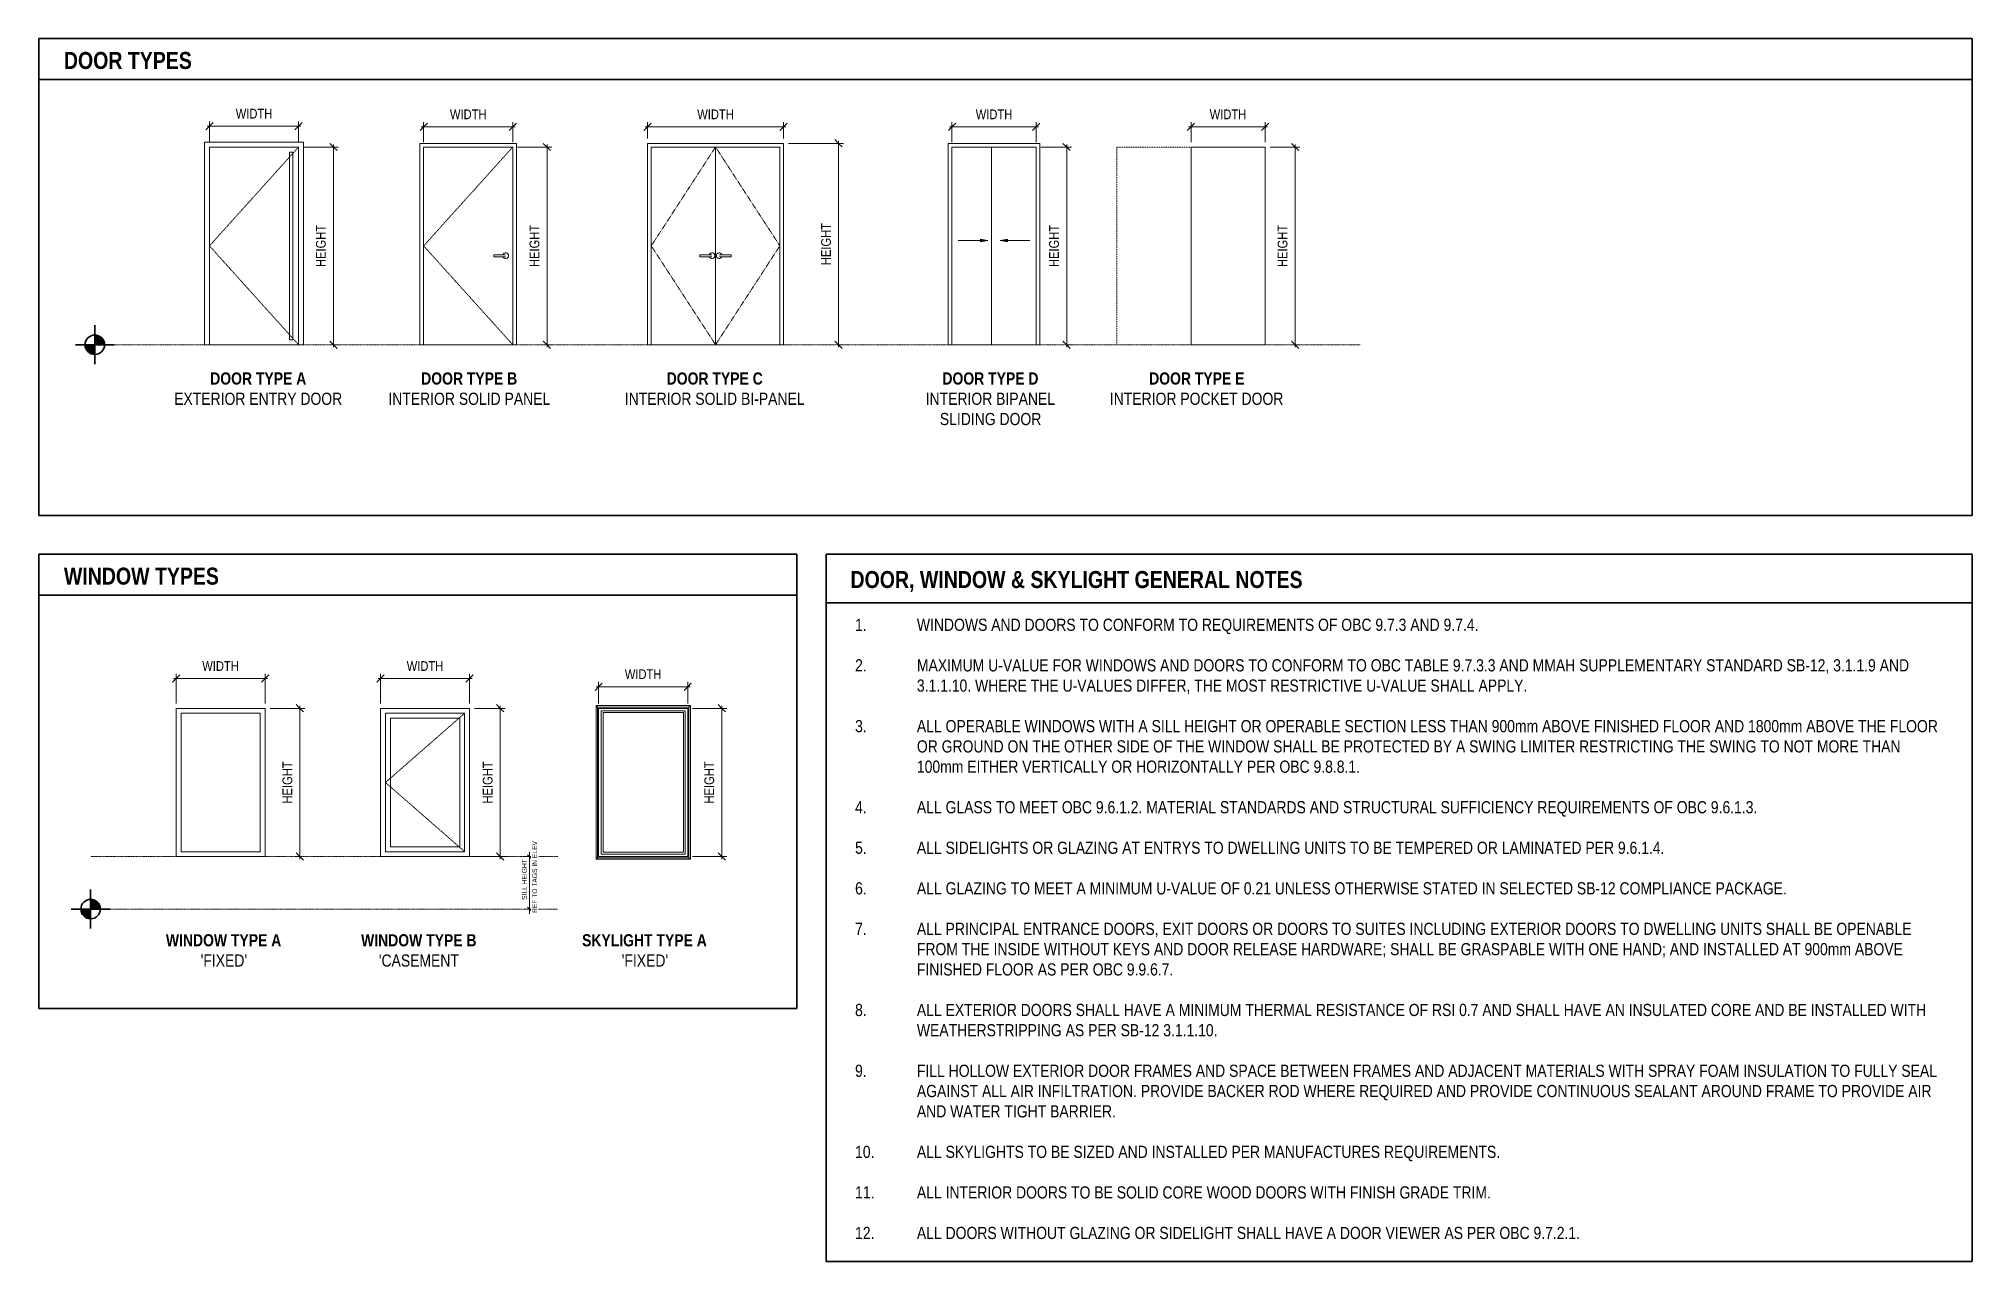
# Model space of a CAD drawing. Header units: millimetres. Extents: x -6778 to 13082, y -5897 to 6670.
import ezdxf

# ---------------------------------------------------------------- set-up
doc = ezdxf.new("R2010")
doc.units = ezdxf.units.MM
doc.linetypes.add('CMHC_Dash - Medium', pattern=[4, 2, -2])
doc.linetypes.add('CMHC_Dash - Small', pattern=[2, 1, -1])
for name, color, linetype, lineweight in [('A-ANNO-DIMS', 7, 'Continuous', 9), ('A-ANNO-DIMS-50', 7, 'Continuous', 9), ('A-ANNO-NOTE', 7, 'Continuous', 9), ('A-ANNO-NOTE-MEDM', 7, 'Continuous', 35), ('A-DETL-GENF', 7, 'Continuous', 18), ('A-DETL-HDLN', 7, 'CMHC_Dash - Medium', 18), ('A-DOOR', 7, 'Continuous', 18), ('A-DOOR-HDLN', 7, 'CMHC_Dash - Small', 18), ('A-GLAZ', 7, 'Continuous', 18), ('G-ANNO-TEXT', 7, 'Continuous', 9)]:
    doc.layers.add(name, color=color, linetype=linetype, lineweight=lineweight)
doc.layers.add('A-DETL', color=7, linetype='Continuous', lineweight=18, true_color=0x00a600)
doc.layers.add('A-GLAZ-HDLN', color=9, linetype='CMHC_Dash - Small', lineweight=18, true_color=0x808080)
doc.styles.add('Arial Narrow', font='ARIALN.TTF', dxfattribs={"height": 125})
doc.styles.add('Arial Narrow_1', font='ARIALN.TTF', dxfattribs={"height": 100})
doc.styles.add('Arial Narrow_2', font='ARIALN.TTF', dxfattribs={"height": 50})
doc.styles.add('Arial Narrow_B', font='ARIALNB.TTF', dxfattribs={"height": 175})
doc.styles.add('Arial Narrow_B_1', font='ARIALNB.TTF', dxfattribs={"height": 125})
doc.dimstyles.new('CMHC_Metric', dxfattribs={"dimscale": 304.8, "dimtxt": 102.343097, "dimasz": 0.246063, "dimexe": 0.164042, "dimexo": 0.164042, "dimgap": 0.164042, "dimtad": 1, "dimdec": 0, "dimzin": 0, "dimdsep": 46, "dimtxsty": 'Arial Narrow_1', "dimblk1": 'OBLIQUE', "dimblk2": 'OBLIQUE', "dimsah": 1, "dimcen": 0.09, "dimdle": 0.082021, "dimazin": 0, "dimtfac": 1, "dimtdec": 4, "dimtix": 1, "dimtmove": 0, "dimatfit": 3, "dimfxl": 1, "dimtvp": 1, "dimtfill": 1, "dimtolj": 1, "dimtzin": 0, "dimarcsym": 2})
doc.dimstyles.new('CMHC_Standard__Small_', dxfattribs={"dimscale": 304.8, "dimtxt": 51.171549, "dimasz": 0.123031, "dimexe": 0.164042, "dimexo": 0.164042, "dimgap": 0.04101, "dimtad": 1, "dimdec": 0, "dimzin": 0, "dimdsep": 46, "dimtxsty": 'Arial Narrow_2', "dimblk1": 'OBLIQUE', "dimblk2": 'OBLIQUE', "dimsah": 1, "dimcen": 0.09, "dimdle": 0.164042, "dimazin": 0, "dimtfac": 1, "dimtdec": 4, "dimtix": 1, "dimtmove": 0, "dimatfit": 3, "dimfxl": 1, "dimtvp": 1, "dimtfill": 1, "dimtolj": 1, "dimtzin": 0, "dimarcsym": 2})

# ---------------------------------------------------------------- blocks, each defined once
blk = doc.blocks.new('Family - ___-6301849-OPENING LEGEND')
at = {"layer": 'A-DOOR'}
for p, q in [((-2862, 3524), (-2862, 5594)), ((-1870, 5594), (-2862, 5594)), ((-1870, 5594), (-1870, 3524)), ((-2824, 5556), (-2824, 3524)), ((-1909, 5556), (-2824, 5556)), ((-2824, 5556), (-2824, 3524)), ((-2824, 5556), (-1909, 5556)), ((-1909, 3524), (-1909, 5556)), ((-1909, 3524), (-1909, 5556)), ((-2000, 4449), (-2105, 4449)), ((-2105, 4449), (-2105, 4439)), ((-2105, 4439), (-2105, 4429)), ((-2105, 4429), (-2000, 4429)), ((-2824, 3524), (-2862, 3524)), ((-2824, 3524), (-1909, 3524)), ((-1870, 3524), (-1909, 3524))]:
    blk.add_line(p, q, dxfattribs=at)
at = {"layer": 'A-DOOR', "flags": 128}
for points in [[(-1985, 4449), (-1989, 4449), (-1998, 4449), (-2000, 4449)], [(-2000, 4429), (-1990, 4429), (-1985, 4429), (-1985, 4429)]]:
    blk.add_lwpolyline(points, dxfattribs=at)
at = {"layer": 'A-DOOR'}
for start, end in [(0, 160.3657), (199.5633, 0)]:
    blk.add_arc((-1982, 4439), 30, start, end, dxfattribs=at)
at = {"layer": 'A-DOOR-HDLN'}
for p, q in [((-1909, 5556), (-2824, 4540)), ((-2824, 4540), (-1909, 3524))]:
    blk.add_line(p, q, dxfattribs=at)
blk = doc.blocks.new('Family - ___-6937659-OPENING LEGEND')
at = {"layer": 'A-DOOR'}
for p, q in [((5057, 5556), (5819, 5556)), ((5057, 5556), (5057, 3524)), ((5819, 3524), (5819, 5556)), ((5819, 3524), (5057, 3524))]:
    blk.add_line(p, q, dxfattribs=at)
blk = doc.blocks.new('Family - ___-6937683-OPENING LEGEND')
at = {"layer": 'A-DETL-GENF'}
for points in [[(2894, 4581), (2970, 4595), (2894, 4608)], [(3174, 4581), (3174, 4608), (3097, 4595)]]:
    blk.add_hatch(color=256, dxfattribs=at).paths.add_polyline_path(points)
for p, q in [((2666, 4595), (2970, 4595)), ((2894, 4608), (2894, 4581)), ((2970, 4595), (2894, 4608)), ((2894, 4581), (2970, 4595)), ((3174, 4608), (3097, 4595)), ((3097, 4595), (3174, 4581)), ((3402, 4595), (3097, 4595)), ((3174, 4581), (3174, 4608))]:
    blk.add_line(p, q, dxfattribs=at)
at = {"layer": 'A-DOOR'}
for p, q in [((3504, 5594), (2564, 5594)), ((2564, 5594), (2564, 3524)), ((3504, 3524), (3504, 5594)), ((2602, 3524), (2602, 5556)), ((2602, 5556), (3466, 5556)), ((3009, 5556), (3009, 3524)), ((3466, 5556), (3466, 3524)), ((2564, 3524), (2602, 3524)), ((2602, 3524), (3009, 3524)), ((3009, 3524), (3466, 3524)), ((3466, 3524), (3504, 3524))]:
    blk.add_line(p, q, dxfattribs=at)
blk = doc.blocks.new('Family - ___-8136167-OPENING LEGEND')
at = {"layer": 'A-GLAZ'}
for p, q in [((-4452, -213), (-5367, -213)), ((-5367, -1737), (-5367, -213)), ((-5316, -264), (-5316, -1686)), ((-5316, -264), (-4503, -264)), ((-4503, -264), (-5316, -264)), ((-5316, -1686), (-5316, -264)), ((-4503, -1686), (-4503, -264)), ((-4503, -264), (-4503, -1686)), ((-4452, -213), (-4452, -1737)), ((-4452, -1737), (-5367, -1737)), ((-5316, -1686), (-4503, -1686)), ((-4503, -1686), (-5316, -1686))]:
    blk.add_line(p, q, dxfattribs=at)
blk = doc.blocks.new('Family - ___-8136194-OPENING LEGEND')
at = {"layer": 'A-GLAZ'}
for p, q in [((-2352, -213), (-3267, -213)), ((-3267, -1737), (-3267, -213)), ((-3216, -263), (-3216, -1686)), ((-3216, -263), (-2403, -263)), ((-2403, -263), (-3216, -263)), ((-3216, -1686), (-3216, -263)), ((-2454, -314), (-3165, -314)), ((-3165, -1635), (-3165, -314)), ((-3165, -314), (-3165, -1635)), ((-3165, -314), (-2454, -314)), ((-2454, -314), (-2454, -1635)), ((-2454, -1635), (-2454, -314)), ((-2403, -1686), (-2403, -263)), ((-2403, -263), (-2403, -1686)), ((-2352, -213), (-2352, -1737)), ((-2352, -1737), (-3267, -1737)), ((-3216, -1686), (-2403, -1686)), ((-2403, -1686), (-3216, -1686)), ((-2454, -1635), (-3165, -1635)), ((-3165, -1635), (-2454, -1635))]:
    blk.add_line(p, q, dxfattribs=at)
at = {"layer": 'A-GLAZ', "color": 8, "linetype": 'CMHC_Dash - Small', "true_color": 0x808080}
for q in [(-3267, -1737), (-2352, -1737)]:
    blk.add_line((-2384, -1737), q, dxfattribs=at)
at = {"layer": 'A-GLAZ-HDLN'}
for p, q in [((-3216, -975), (-2403, -263)), ((-2403, -1686), (-3216, -975))]:
    blk.add_line(p, q, dxfattribs=at)
blk = doc.blocks.new('Family - ___-8136216-OPENING LEGEND')
at = {"layer": 'A-GLAZ'}
for p, q in [((-1040, -200), (-1054, -185)), ((-1054, -185), (-1054, -1764)), ((-85, -185), (-1054, -185)), ((-85, -185), (-100, -200)), ((-85, -1764), (-85, -185)), ((-1040, -200), (-1040, -1749)), ((-100, -200), (-1040, -200)), ((-1027, -213), (-112, -213)), ((-1027, -1737), (-1027, -213)), ((-1001, -238), (-1001, -1711)), ((-138, -238), (-1001, -238)), ((-1001, -238), (-138, -238)), ((-1001, -1711), (-1001, -238)), ((-982, -257), (-157, -257)), ((-982, -1692), (-982, -257)), ((-157, -257), (-157, -1692)), ((-138, -1711), (-138, -238)), ((-138, -238), (-138, -1711)), ((-112, -213), (-112, -1737)), ((-100, -1749), (-100, -200)), ((-1040, -1749), (-1054, -1764)), ((-1054, -1764), (-85, -1764)), ((-1040, -1749), (-100, -1749)), ((-112, -1737), (-1027, -1737)), ((-1001, -1711), (-138, -1711)), ((-138, -1711), (-1001, -1711)), ((-157, -1692), (-982, -1692)), ((-100, -1749), (-85, -1764))]:
    blk.add_line(p, q, dxfattribs=at)
blk = doc.blocks.new('Family - ___-8140833-OPENING LEGEND')
at = {"layer": 'A-DOOR'}
for p, q in [((-5074, 3524), (-5074, 5607)), ((-4058, 5607), (-5074, 5607)), ((-4058, 5607), (-4058, 3524)), ((-5024, 5556), (-5024, 3524)), ((-4109, 5556), (-5024, 5556)), ((-5024, 5556), (-5024, 3524)), ((-5024, 5556), (-4109, 5556)), ((-4201, 5505), (-4201, 3575)), ((-4169, 5505), (-4201, 5505)), ((-4169, 3575), (-4169, 5505)), ((-4109, 3524), (-4109, 5556)), ((-4109, 3524), (-4109, 5556)), ((-4201, 3575), (-4169, 3575)), ((-5024, 3524), (-5074, 3524)), ((-5024, 3524), (-4109, 3524)), ((-4058, 3524), (-4109, 3524))]:
    blk.add_line(p, q, dxfattribs=at)
at = {"layer": 'A-DOOR-HDLN'}
for p, q in [((-4109, 5556), (-5024, 4540)), ((-5024, 4540), (-4109, 3524))]:
    blk.add_line(p, q, dxfattribs=at)
blk = doc.blocks.new('Family - ___-8963209-OPENING LEGEND')
at = {"layer": 'A-DOOR'}
for p, q in [((-525, 3524), (-525, 5594)), ((872, 5594), (-525, 5594)), ((872, 5594), (872, 3524)), ((-486, 5556), (-486, 3524)), ((-486, 5556), (834, 5556)), ((-486, 5556), (-486, 3524)), ((174, 5556), (-486, 5556)), ((834, 5556), (174, 5556)), ((174, 5556), (174, 3524)), ((174, 3524), (174, 5556)), ((834, 3524), (834, 5556)), ((834, 3524), (834, 5556)), ((119, 4449), (14, 4449)), ((14, 4449), (14, 4439)), ((14, 4439), (14, 4429)), ((14, 4429), (119, 4429)), ((334, 4449), (229, 4449)), ((229, 4429), (334, 4429)), ((334, 4439), (334, 4449)), ((334, 4429), (334, 4439)), ((-486, 3524), (-525, 3524)), ((-486, 3524), (174, 3524)), ((174, 3524), (834, 3524)), ((872, 3524), (834, 3524))]:
    blk.add_line(p, q, dxfattribs=at)
at = {"layer": 'A-DOOR', "flags": 128}
for points in [[(134, 4449), (130, 4449), (121, 4449), (119, 4449)], [(119, 4429), (129, 4429), (134, 4429), (134, 4429)], [(229, 4449), (218, 4449), (214, 4449), (214, 4449)], [(214, 4429), (218, 4429), (227, 4429), (229, 4429)]]:
    blk.add_lwpolyline(points, dxfattribs=at)
at = {"layer": 'A-DOOR'}
for centre, start, end in [((137, 4439), 360, 160.3657), ((137, 4439), 199.5633, 0), ((211, 4439), 19.6343, 180), ((211, 4439), 180, 340.4367)]:
    blk.add_arc(centre, 30, start, end, dxfattribs=at)
blk = doc.blocks.new('CMHC_Datum Marker - LGA_Datum Marker-5806833-OPENING LEGEND')
at = {"layer": 'A-ANNO-NOTE'}
h = blk.add_hatch(color=256, dxfattribs=at)
edge = h.paths.add_edge_path()
edge.add_arc((-6201, 3524), 100, 0, 90, ccw=False)
edge.add_line((-6101, 3524), (-6201, 3524))
edge.add_line((-6201, 3524), (-6201, 3624))
h = blk.add_hatch(color=256, dxfattribs=at)
edge = h.paths.add_edge_path()
edge.add_arc((-6201, 3524), 100, 180, 270, ccw=False)
edge.add_line((-6301, 3524), (-6201, 3524))
edge.add_line((-6201, 3524), (-6201, 3424))
for p, q in [((-6201, 3524), (-6201, 3624)), ((-6201, 3624), (-6201, 3524)), ((-6301, 3524), (-6201, 3524)), ((-6201, 3524), (-6301, 3524)), ((-6201, 3524), (-6001, 3524)), ((-6101, 3524), (-6201, 3524)), ((-6201, 3524), (-6201, 3424)), ((-6201, 3424), (-6201, 3524)), ((-6201, 3524), (-6101, 3524))]:
    blk.add_line(p, q, dxfattribs=at)
for start, end in [(90, 180), (360, 90), (180, 270), (270, 360)]:
    blk.add_arc((-6201, 3524), 100, start, end, dxfattribs=at)
at = {"layer": 'A-ANNO-NOTE-MEDM'}
for q in [(-6201, 3724), (-6401, 3524), (-6201, 3324), (-6001, 3524)]:
    blk.add_line((-6201, 3524), q, dxfattribs=at)
blk.add_circle((-6201, 3524), 100, dxfattribs=at)
blk = doc.blocks.new('DIMBLOCK1-OPENING LEGEND')
at = {"layer": 'A-ANNO-DIMS-50', "transparency": 16777216}
for p, q in [((-2824, 5763), (-2861, 5726)), ((-2849, 5763), (-1884, 5763)), ((-2824, 5763), (-2824, 5813)), ((-2824, 5763), (-2786, 5801)), ((-2824, 5763), (-2824, 5606)), ((-1909, 5763), (-1946, 5726)), ((-1909, 5763), (-1909, 5813)), ((-1909, 5763), (-1871, 5801)), ((-1909, 5763), (-1909, 5606))]:
    blk.add_line(p, q, dxfattribs=at)
at = {"layer": 'A-ANNO-DIMS-50', "color": 0, "transparency": 16777216, "insert": (-2554, 5942), "char_height": 100, "width": 452.26, "attachment_point": 1, "line_spacing_factor": 0.974696, "style": 'Arial Narrow_1', "bg_fill": 3, "box_fill_scale": 1.25, "bg_fill_color": 256, "bg_fill_true_color": 13158600, "bg_fill_transparency": 0}
blk.add_mtext('WIDTH', dxfattribs=at)
blk = doc.blocks.new('_Oblique')
at = {"color": 0, "linetype": 'ByBlock', "lineweight": -2}
blk.add_line((-0.5, -0.5), (0.5, 0.5), dxfattribs=at)
blk = doc.blocks.new('DIMBLOCK2-OPENING LEGEND')
at = {"layer": 'A-ANNO-DIMS-50', "transparency": 16777216}
for p, q in [((5057, 5763), (5019, 5726)), ((5032, 5763), (5844, 5763)), ((5057, 5763), (5057, 5813)), ((5057, 5763), (5094, 5801)), ((5057, 5763), (5057, 5606)), ((5819, 5763), (5781, 5726)), ((5819, 5763), (5819, 5813)), ((5819, 5763), (5856, 5801)), ((5819, 5763), (5819, 5606))]:
    blk.add_line(p, q, dxfattribs=at)
at = {"layer": 'A-ANNO-DIMS-50', "color": 0, "transparency": 16777216, "insert": (5249, 5942), "char_height": 100, "width": 452.26, "attachment_point": 1, "line_spacing_factor": 0.974696, "style": 'Arial Narrow_1', "bg_fill": 3, "box_fill_scale": 1.25, "bg_fill_color": 256, "bg_fill_true_color": 13158600, "bg_fill_transparency": 0}
blk.add_mtext('WIDTH', dxfattribs=at)
blk = doc.blocks.new('DIMBLOCK3-OPENING LEGEND')
at = {"layer": 'A-ANNO-DIMS-50', "transparency": 16777216}
for p, q in [((2602, 5763), (2565, 5726)), ((2577, 5763), (3491, 5763)), ((2602, 5763), (2602, 5813)), ((2602, 5763), (2640, 5801)), ((2602, 5763), (2602, 5606)), ((3466, 5763), (3428, 5726)), ((3466, 5763), (3466, 5813)), ((3466, 5763), (3503, 5801)), ((3466, 5763), (3466, 5606))]:
    blk.add_line(p, q, dxfattribs=at)
at = {"layer": 'A-ANNO-DIMS-50', "color": 0, "transparency": 16777216, "insert": (2846, 5942), "char_height": 100, "width": 452.26, "attachment_point": 1, "line_spacing_factor": 0.974696, "style": 'Arial Narrow_1', "bg_fill": 3, "box_fill_scale": 1.25, "bg_fill_color": 256, "bg_fill_true_color": 13158600, "bg_fill_transparency": 0}
blk.add_mtext('WIDTH', dxfattribs=at)
blk = doc.blocks.new('DIMBLOCK4-OPENING LEGEND')
at = {"layer": 'A-ANNO-DIMS-50', "transparency": 16777216}
for p, q in [((6126, 5556), (6089, 5594)), ((6126, 3499), (6126, 5581)), ((6126, 5556), (5869, 5556)), ((6126, 5556), (6164, 5519)), ((6126, 5556), (6176, 5556)), ((6126, 3524), (6089, 3562)), ((6126, 3524), (6123, 3524)), ((6126, 3524), (6164, 3487)), ((6126, 3524), (6176, 3524))]:
    blk.add_line(p, q, dxfattribs=at)
at = {"layer": 'A-ANNO-DIMS-50', "color": 0, "transparency": 16777216, "insert": (5947, 4323), "char_height": 100, "width": 520.49, "attachment_point": 1, "rotation": 90, "line_spacing_factor": 0.974696, "style": 'Arial Narrow_1', "bg_fill": 3, "box_fill_scale": 1.25, "bg_fill_color": 256, "bg_fill_true_color": 13158600, "bg_fill_transparency": 0}
blk.add_mtext('HEIGHT', dxfattribs=at)
blk = doc.blocks.new('DIMBLOCK5-OPENING LEGEND')
at = {"layer": 'A-ANNO-DIMS-50', "transparency": 16777216}
for p, q in [((3780, 5556), (3742, 5594)), ((3780, 3499), (3780, 5581)), ((3780, 5556), (3516, 5556)), ((3780, 5556), (3817, 5519)), ((3780, 5556), (3830, 5556)), ((3780, 3524), (3742, 3562)), ((3780, 3524), (3777, 3524)), ((3780, 3524), (3817, 3487)), ((3780, 3524), (3830, 3524))]:
    blk.add_line(p, q, dxfattribs=at)
at = {"layer": 'A-ANNO-DIMS-50', "color": 0, "transparency": 16777216, "insert": (3600, 4323), "char_height": 100, "width": 520.49, "attachment_point": 1, "rotation": 90, "line_spacing_factor": 0.974696, "style": 'Arial Narrow_1', "bg_fill": 3, "box_fill_scale": 1.25, "bg_fill_color": 256, "bg_fill_true_color": 13158600, "bg_fill_transparency": 0}
blk.add_mtext('HEIGHT', dxfattribs=at)
blk = doc.blocks.new('DIMBLOCK6-OPENING LEGEND')
at = {"layer": 'A-ANNO-DIMS-50', "transparency": 16777216}
for p, q in [((-1557, 5556), (-1595, 5594)), ((-1557, 3499), (-1557, 5581)), ((-1557, 5556), (-1859, 5556)), ((-1557, 5556), (-1520, 5519)), ((-1557, 5556), (-1507, 5556)), ((-1557, 3524), (-1595, 3562)), ((-1557, 3524), (-1560, 3524)), ((-1557, 3524), (-1520, 3487)), ((-1557, 3524), (-1507, 3524))]:
    blk.add_line(p, q, dxfattribs=at)
at = {"layer": 'A-ANNO-DIMS-50', "color": 0, "transparency": 16777216, "insert": (-1736, 4323), "char_height": 100, "width": 520.49, "attachment_point": 1, "rotation": 90, "line_spacing_factor": 0.974696, "style": 'Arial Narrow_1', "bg_fill": 3, "box_fill_scale": 1.25, "bg_fill_color": 256, "bg_fill_true_color": 13158600, "bg_fill_transparency": 0}
blk.add_mtext('HEIGHT', dxfattribs=at)
blk = doc.blocks.new('DIMBLOCK7-OPENING LEGEND')
at = {"layer": 'A-ANNO-DIMS-50', "transparency": 16777216}
for p, q in [((-5024, 5770), (-5061, 5732)), ((-5049, 5770), (-4084, 5770)), ((-5024, 5770), (-5024, 5820)), ((-5024, 5770), (-4986, 5807)), ((-5024, 5770), (-5024, 5606)), ((-4109, 5770), (-4146, 5732)), ((-4109, 5770), (-4109, 5820)), ((-4109, 5770), (-4071, 5807)), ((-4109, 5770), (-4109, 5606))]:
    blk.add_line(p, q, dxfattribs=at)
at = {"layer": 'A-ANNO-DIMS-50', "color": 0, "transparency": 16777216, "insert": (-4754, 5949), "char_height": 100, "width": 452.26, "attachment_point": 1, "line_spacing_factor": 0.974696, "style": 'Arial Narrow_1', "bg_fill": 3, "box_fill_scale": 1.25, "bg_fill_color": 256, "bg_fill_true_color": 13158600, "bg_fill_transparency": 0}
blk.add_mtext('WIDTH', dxfattribs=at)
blk = doc.blocks.new('DIMBLOCK8-OPENING LEGEND')
at = {"layer": 'A-ANNO-DIMS-50', "transparency": 16777216}
for p, q in [((-3751, 5556), (-3789, 5594)), ((-3751, 3499), (-3751, 5581)), ((-3751, 5556), (-4059, 5556)), ((-3751, 5556), (-3714, 5519)), ((-3751, 5556), (-3701, 5556)), ((-3751, 3524), (-3789, 3562)), ((-3751, 3524), (-3754, 3524)), ((-3751, 3524), (-3714, 3487)), ((-3751, 3524), (-3701, 3524))]:
    blk.add_line(p, q, dxfattribs=at)
at = {"layer": 'A-ANNO-DIMS-50', "color": 0, "transparency": 16777216, "insert": (-3930, 4323), "char_height": 100, "width": 520.49, "attachment_point": 1, "rotation": 90, "line_spacing_factor": 0.974696, "style": 'Arial Narrow_1', "bg_fill": 3, "box_fill_scale": 1.25, "bg_fill_color": 256, "bg_fill_true_color": 13158600, "bg_fill_transparency": 0}
blk.add_mtext('HEIGHT', dxfattribs=at)
blk = doc.blocks.new('DIMBLOCK9-OPENING LEGEND')
at = {"layer": 'A-ANNO-DIMS-50', "transparency": 16777216}
for p, q in [((-4095, -213), (-4132, -175)), ((-4095, -188), (-4095, -1762)), ((-4095, -213), (-4402, -213)), ((-4095, -213), (-4057, -250)), ((-4095, -213), (-4045, -213)), ((-4095, -1737), (-4145, -1737)), ((-4095, -1737), (-4132, -1699)), ((-4095, -1737), (-4057, -1774)), ((-4095, -1737), (-4092, -1737))]:
    blk.add_line(p, q, dxfattribs=at)
at = {"layer": 'A-ANNO-DIMS-50', "color": 0, "transparency": 16777216, "insert": (-4274, -1191), "char_height": 100, "width": 520.49, "attachment_point": 1, "rotation": 90, "line_spacing_factor": 0.974696, "style": 'Arial Narrow_1', "bg_fill": 3, "box_fill_scale": 1.25, "bg_fill_color": 256, "bg_fill_true_color": 13158600, "bg_fill_transparency": 0}
blk.add_mtext('HEIGHT', dxfattribs=at)
blk = doc.blocks.new('DIMBLOCK10-OPENING LEGEND')
at = {"layer": 'A-ANNO-DIMS-50', "transparency": 16777216}
for p, q in [((-5367, 93), (-5404, 56)), ((-5392, 93), (-4427, 93)), ((-5367, 93), (-5367, 143)), ((-5367, 93), (-5329, 131)), ((-5367, 93), (-5367, -163)), ((-4452, 93), (-4490, 56)), ((-4452, 93), (-4452, 143)), ((-4452, 93), (-4415, 131)), ((-4452, 93), (-4452, -163))]:
    blk.add_line(p, q, dxfattribs=at)
at = {"layer": 'A-ANNO-DIMS-50', "color": 0, "transparency": 16777216, "insert": (-5098, 272), "char_height": 100, "width": 452.26, "attachment_point": 1, "line_spacing_factor": 0.974696, "style": 'Arial Narrow_1', "bg_fill": 3, "box_fill_scale": 1.25, "bg_fill_color": 256, "bg_fill_true_color": 13158600, "bg_fill_transparency": 0}
blk.add_mtext('WIDTH', dxfattribs=at)
blk = doc.blocks.new('DIMBLOCK11-OPENING LEGEND')
at = {"layer": 'A-ANNO-DIMS-50', "transparency": 16777216}
for p, q in [((-3267, 93), (-3304, 56)), ((-3292, 93), (-2327, 93)), ((-3267, 93), (-3267, 143)), ((-3267, 93), (-3229, 131)), ((-3267, 93), (-3267, -163)), ((-2352, 93), (-2390, 56)), ((-2352, 93), (-2352, 143)), ((-2352, 93), (-2315, 131)), ((-2352, 93), (-2352, -163))]:
    blk.add_line(p, q, dxfattribs=at)
at = {"layer": 'A-ANNO-DIMS-50', "color": 0, "transparency": 16777216, "insert": (-2998, 272), "char_height": 100, "width": 452.26, "attachment_point": 1, "line_spacing_factor": 0.974696, "style": 'Arial Narrow_1', "bg_fill": 3, "box_fill_scale": 1.25, "bg_fill_color": 256, "bg_fill_true_color": 13158600, "bg_fill_transparency": 0}
blk.add_mtext('WIDTH', dxfattribs=at)
blk = doc.blocks.new('DIMBLOCK12-OPENING LEGEND')
at = {"layer": 'A-ANNO-DIMS-50', "transparency": 16777216}
for p, q in [((-2038, -213), (-2075, -175)), ((-2038, -188), (-2038, -1762)), ((-2038, -213), (-2302, -213)), ((-2038, -213), (-2000, -250)), ((-2038, -213), (-1988, -213)), ((-2038, -1737), (-2334, -1737)), ((-2038, -1737), (-2075, -1699)), ((-2038, -1737), (-2000, -1774)), ((-2038, -1737), (-1988, -1737))]:
    blk.add_line(p, q, dxfattribs=at)
at = {"layer": 'A-ANNO-DIMS-50', "color": 0, "transparency": 16777216, "insert": (-2217, -1191), "char_height": 100, "width": 520.49, "attachment_point": 1, "rotation": 90, "line_spacing_factor": 0.974696, "style": 'Arial Narrow_1', "bg_fill": 3, "box_fill_scale": 1.25, "bg_fill_color": 256, "bg_fill_true_color": 13158600, "bg_fill_transparency": 0}
blk.add_mtext('HEIGHT', dxfattribs=at)
blk = doc.blocks.new('DIMBLOCK13-OPENING LEGEND')
at = {"layer": 'A-ANNO-DIMS-50', "transparency": 16777216}
for p, q in [((-1027, 8), (-1064, -29)), ((-1052, 8), (-87, 8)), ((-1027, 8), (-1027, 58)), ((-1027, 8), (-989, 46)), ((-1027, 8), (-1027, -163)), ((-112, 8), (-150, -29)), ((-112, 8), (-112, 58)), ((-112, 8), (-75, 46)), ((-112, 8), (-112, -163))]:
    blk.add_line(p, q, dxfattribs=at)
at = {"layer": 'A-ANNO-DIMS-50', "color": 0, "transparency": 16777216, "insert": (-758, 188), "char_height": 100, "width": 452.26, "attachment_point": 1, "line_spacing_factor": 0.974696, "style": 'Arial Narrow_1', "bg_fill": 3, "box_fill_scale": 1.25, "bg_fill_color": 256, "bg_fill_true_color": 13158600, "bg_fill_transparency": 0}
blk.add_mtext('WIDTH', dxfattribs=at)
blk = doc.blocks.new('DIMBLOCK14-OPENING LEGEND')
at = {"layer": 'A-ANNO-DIMS-50', "transparency": 16777216}
for p, q in [((238, -213), (200, -175)), ((238, -1762), (238, -188)), ((238, -213), (-62, -213)), ((238, -213), (275, -250)), ((238, -213), (288, -213)), ((238, -1737), (-62, -1737)), ((238, -1737), (200, -1699)), ((238, -1737), (275, -1774)), ((238, -1737), (288, -1737))]:
    blk.add_line(p, q, dxfattribs=at)
at = {"layer": 'A-ANNO-DIMS-50', "color": 0, "transparency": 16777216, "insert": (59, -1191), "char_height": 100, "width": 520.49, "attachment_point": 1, "rotation": 90, "line_spacing_factor": 0.974696, "style": 'Arial Narrow_1', "bg_fill": 3, "box_fill_scale": 1.25, "bg_fill_color": 256, "bg_fill_true_color": 13158600, "bg_fill_transparency": 0}
blk.add_mtext('HEIGHT', dxfattribs=at)
blk = doc.blocks.new('DIMBLOCK15-OPENING LEGEND')
at = {"layer": 'A-ANNO-DIMS-50', "transparency": 16777216}
for p, q in [((1438, 5594), (922, 5594)), ((1438, 5594), (1400, 5632)), ((1438, 3499), (1438, 5619)), ((1438, 5594), (1475, 5557)), ((1438, 5594), (1488, 5594)), ((1438, 3524), (1400, 3562)), ((1438, 3524), (1435, 3524)), ((1438, 3524), (1475, 3487)), ((1438, 3524), (1488, 3524))]:
    blk.add_line(p, q, dxfattribs=at)
at = {"layer": 'A-ANNO-DIMS-50', "color": 0, "transparency": 16777216, "insert": (1258, 4342), "char_height": 100, "width": 520.49, "attachment_point": 1, "rotation": 90, "line_spacing_factor": 0.974696, "style": 'Arial Narrow_1', "bg_fill": 3, "box_fill_scale": 1.25, "bg_fill_color": 256, "bg_fill_true_color": 13158600, "bg_fill_transparency": 0}
blk.add_mtext('HEIGHT', dxfattribs=at)
blk = doc.blocks.new('DIMBLOCK16-OPENING LEGEND')
at = {"layer": 'A-ANNO-DIMS-50', "transparency": 16777216}
for p, q in [((-525, 5763), (-562, 5726)), ((-550, 5763), (897, 5763)), ((-525, 5763), (-525, 5813)), ((-525, 5763), (-487, 5801)), ((-525, 5763), (-525, 5644)), ((872, 5763), (835, 5726)), ((872, 5763), (872, 5813)), ((872, 5763), (910, 5801)), ((872, 5763), (872, 5644))]:
    blk.add_line(p, q, dxfattribs=at)
at = {"layer": 'A-ANNO-DIMS-50', "color": 0, "transparency": 16777216, "insert": (-14, 5942), "char_height": 100, "width": 452.26, "attachment_point": 1, "line_spacing_factor": 0.974696, "style": 'Arial Narrow_1', "bg_fill": 3, "box_fill_scale": 1.25, "bg_fill_color": 256, "bg_fill_true_color": 13158600, "bg_fill_transparency": 0}
blk.add_mtext('WIDTH', dxfattribs=at)
blk = doc.blocks.new('DIMBLOCK17-OPENING LEGEND')
at = {"layer": 'A-ANNO-DIMS-50', "transparency": 16777216}
for p, q in [((-1738, -1737), (-1788, -1737)), ((-1738, -1737), (-1757, -1718)), ((-1738, -2326), (-1738, -1687)), ((-1738, -1737), (-1719, -1755)), ((-1738, -1737), (-1714, -1737)), ((-1738, -2276), (-1788, -2276)), ((-1738, -2276), (-1757, -2257)), ((-1738, -2276), (-1719, -2294)), ((-1738, -2276), (-1714, -2276))]:
    blk.add_line(p, q, dxfattribs=at)
at = {"layer": 'A-ANNO-DIMS-50', "color": 0, "transparency": 16777216, "insert": (-1709, -2316), "char_height": 50, "width": 742.72, "attachment_point": 1, "rotation": 90, "line_spacing_factor": 0.974696, "style": 'Arial Narrow_2', "bg_fill": 3, "box_fill_scale": 1.25, "bg_fill_color": 256, "bg_fill_true_color": 13158600, "bg_fill_transparency": 0}
blk.add_mtext('REF TO TAGS IN ELEV', dxfattribs=at)
at = {"layer": 'A-ANNO-DIMS-50', "color": 0, "transparency": 16777216, "insert": (-1815, -2182), "char_height": 50, "width": 421.07, "attachment_point": 1, "rotation": 90, "line_spacing_factor": 0.974696, "style": 'Arial Narrow_2', "bg_fill": 3, "box_fill_scale": 1.25, "bg_fill_color": 256, "bg_fill_true_color": 13158600, "bg_fill_transparency": 0}
blk.add_mtext('SILL HEIGHT', dxfattribs=at)

msp = doc.modelspace()

# ---------------------------------------------------------------- linework, layer by layer
at = {"layer": 'A-DETL', "color": 7, "lineweight": 35}
for p, q in [((-6778.1, 6670), (-6778.1, 1770)), ((-6778.1, 6670), (13081.6, 6670)), ((13081.6, 6670), (13081.6, 1770)), ((-6778.1, 6250), (13081.6, 6250)), ((-6778.1, 1770), (13081.6, 1770)), ((-6778.1, 1370), (1008.5, 1370)), ((-6778.1, 1370), (-6778.1, -3296.7)), ((1008.5, 1370), (1008.5, -3296.7)), ((1308.5, 1370), (13081.6, 1370)), ((1308.5, -5896.7), (1308.5, 1370)), ((13081.6, 1370), (13081.6, -5896.7)), ((-6778.1, 950), (1008.5, 950)), ((1308.5, 870), (13081.6, 870)), ((1008.5, -3296.7), (-6778.1, -3296.7)), ((13081.6, -5896.7), (1308.5, -5896.7))]:
    msp.add_line(p, q, dxfattribs=at)
at = {"layer": 'A-DETL', "color": 7, "linetype": 'CMHC_Dash - Small'}
for p, q in [((173.9, 5556.3), (-486.5, 4540.3)), ((834.3, 4540.3), (173.9, 5556.3)), ((-486.5, 4540.3), (173.9, 3524.3)), ((834.3, 4540.3), (173.9, 3524.3)), ((-6201.3, 3524.3), (6798.7, 3524.3)), ((-6244.9, -2275.7), (-1444.9, -2275.7))]:
    msp.add_line(p, q, dxfattribs=at)
at = {"layer": 'A-DETL', "color": 8, "linetype": 'CMHC_Dash - Small', "true_color": 0x808080}
msp.add_line((-1444.9, -1736.5), (-6244.9, -1736.5), dxfattribs=at)
at = {"layer": 'A-DETL-HDLN'}
for p in [(5056.8, 5556.3), (4294.8, 3524.3)]:
    msp.add_line(p, (4294.8, 5556.3), dxfattribs=at)

# ---------------------------------------------------------------- block references
at = {"layer": 'A-ANNO-NOTE'}
for p in [(0, 0), (-43.6, -5800)]:
    msp.add_blockref('CMHC_Datum Marker - LGA_Datum Marker-5806833-OPENING LEGEND', p, dxfattribs=at)
at = {"layer": 'A-DETL-GENF'}
msp.add_blockref('Family - ___-6937683-OPENING LEGEND', (0, 0), dxfattribs=at)
at = {"layer": 'A-DOOR'}
for name in ['Family - ___-8963209-OPENING LEGEND', 'Family - ___-6937659-OPENING LEGEND']:
    msp.add_blockref(name, (0, 0), dxfattribs=at)
at = {"layer": 'A-DOOR-HDLN'}
for name in ['Family - ___-8140833-OPENING LEGEND', 'Family - ___-6301849-OPENING LEGEND']:
    msp.add_blockref(name, (0, 0), dxfattribs=at)
at = {"layer": 'A-GLAZ'}
for name in ['Family - ___-8136216-OPENING LEGEND', 'Family - ___-8136167-OPENING LEGEND', 'Family - ___-8136194-OPENING LEGEND']:
    msp.add_blockref(name, (0, 0), dxfattribs=at)

# ---------------------------------------------------------------- texts
at = {"layer": 'G-ANNO-TEXT', "char_height": 125, "attachment_point": 1}
for s, insert, width, style in [('DOOR TYPE A', (-5016.2, 3239.7), 1198.523, 'Arial Narrow_B_1'), ('DOOR TYPE B', (-2849.5, 3239.7), 1198.523, 'Arial Narrow_B_1'), ('DOOR TYPE C', (-327.9, 3239.7), 1198.523, 'Arial Narrow_B_1'), ('DOOR TYPE D', (2504, 3239.7), 1198.523, 'Arial Narrow_B_1'), ('DOOR TYPE E', (4627.2, 3239.7), 1190.506, 'Arial Narrow_B_1'), ('EXTERIOR ENTRY DOOR', (-5386.6, 3031.4), 2096.413, 'Arial Narrow'), ('INTERIOR SOLID PANEL', (-3186.9, 3031.4), 2016.244, 'Arial Narrow'), ('INTERIOR SOLID BI-PANEL', (-757.9, 3031.4), 2236.708, 'Arial Narrow'), ('INTERIOR BIPANEL ', (2332, 3031.4), 1639.451, 'Arial Narrow'), ('INTERIOR POCKET DOOR', (4223.7, 3031.4), 2164.556, 'Arial Narrow'), ('SLIDING DOOR', (2477.6, 2823), 1262.658, 'Arial Narrow'), ('1.', (1606.8, 708.6), 769.62, 'Arial Narrow'), ('WINDOWS AND DOORS TO CONFORM TO REQUIREMENTS OF OBC 9.7.3 AND 9.7.4.', (2241.8, 708.6), 6998.732, 'Arial Narrow'), ('2.', (1606.8, 291.8), 769.62, 'Arial Narrow'), ('MAXIMUM U-VALUE FOR WINDOWS AND DOORS TO CONFORM TO OBC TABLE 9.7.3.3 AND MMAH SUPPLEMENTARY STANDARD SB-12, 3.1.1.9 AND ', (2241.8, 291.8), 12402.106, 'Arial Narrow'), ('3.1.1.10. WHERE THE U-VALUES DIFFER, THE MOST RESTRICTIVE U-VALUE SHALL APPLY.', (2241.8, 83.5), 7604.006, 'Arial Narrow'), ('3.', (1606.8, -333.2), 769.62, 'Arial Narrow'), ('ALL OPERABLE WINDOWS WITH A SILL HEIGHT OR OPERABLE SECTION LESS THAN 900mm ABOVE FINISHED FLOOR AND 1800mm ABOVE THE FLOOR ', (2241.8, -333.2), 12778.899, 'Arial Narrow'), ('OR GROUND ON THE OTHER SIDE OF THE WINDOW SHALL BE PROTECTED BY A SWING LIMITER RESTRICTING THE SWING TO NOT MORE THAN ', (2241.8, -541.6), 12317.928, 'Arial Narrow'), ('100mm EITHER VERTICALLY OR HORIZONTALLY PER OBC 9.8.8.1. ', (2241.8, -750), 5567.72, 'Arial Narrow'), ('4.', (1606.8, -1166.7), 769.62, 'Arial Narrow'), ('ALL GLASS TO MEET OBC 9.6.1.2. MATERIAL STANDARDS AND STRUCTURAL SUFFICIENCY REQUIREMENTS OF OBC 9.6.1.3.', (2241.8, -1166.7), 10474.047, 'Arial Narrow'), ('5.', (1606.8, -1583.4), 769.62, 'Arial Narrow'), ('ALL SIDELIGHTS OR GLAZING AT ENTRYS TO DWELLING UNITS TO BE TEMPERED OR LAMINATED PER 9.6.1.4. ', (2241.8, -1583.4), 9371.727, 'Arial Narrow'), ('6.', (1606.8, -2000.1), 769.62, 'Arial Narrow'), ('ALL GLAZING TO MEET A MINIMUM U-VALUE OF 0.21 UNLESS OTHERWISE STATED IN SELECTED SB-12 COMPLIANCE PACKAGE.', (2241.8, -2000.1), 10842.823, 'Arial Narrow'), ('WINDOW TYPE A', (-5471.3, -2534.1), 1439.029, 'Arial Narrow_B_1'), ('WINDOW TYPE B', (-3466.6, -2534.1), 1439.029, 'Arial Narrow_B_1'), ('SKYLIGHT TYPE A', (-1196.7, -2534.1), 1559.282, 'Arial Narrow_B_1'), ('7.', (1606.8, -2416.8), 769.62, 'Arial Narrow'), ('ALL PRINCIPAL ENTRANCE DOORS, EXIT DOORS OR DOORS TO SUITES INCLUDING EXTERIOR DOORS TO DWELLING UNITS SHALL BE OPENABLE ', (2241.8, -2416.8), 12442.19, 'Arial Narrow'), ("'FIXED'", (-5114.1, -2742.5), 577.215, 'Arial Narrow'), ("'CASEMENT", (-3284.7, -2742.5), 998.101, 'Arial Narrow'), ("'FIXED'", (-789.9, -2742.5), 577.215, 'Arial Narrow'), ('FROM THE INSIDE WITHOUT KEYS AND DOOR RELEASE HARDWARE; SHALL BE GRASPABLE WITH ONE HAND; AND INSTALLED AT 900mm ABOVE ', (2241.8, -2625.2), 12333.962, 'Arial Narrow'), ('FINISHED FLOOR AS PER OBC 9.9.6.7.', (2241.8, -2833.6), 3194.725, 'Arial Narrow'), ('8.', (1606.8, -3250.3), 769.62, 'Arial Narrow'), ('ALL EXTERIOR DOORS SHALL HAVE A MINIMUM THERMAL RESISTANCE OF RSI 0.7 AND SHALL HAVE AN INSULATED CORE AND BE INSTALLED WITH ', (2241.8, -3250.3), 12614.553, 'Arial Narrow'), ('WEATHERSTRIPPING AS PER SB-12 3.1.1.10.  ', (2241.8, -3458.6), 3840.083, 'Arial Narrow'), ('9.', (1606.8, -3875.4), 769.62, 'Arial Narrow'), ('FILL HOLLOW EXTERIOR DOOR FRAMES AND SPACE BETWEEN FRAMES AND ADJACENT MATERIALS WITH SPRAY FOAM INSULATION TO FULLY SEAL ', (2241.8, -3875.4), 12774.89, 'Arial Narrow'), ('AGAINST ALL AIR INFILTRATION. PROVIDE BACKER ROD WHERE REQUIRED AND PROVIDE CONTINUOUS SEALANT AROUND FRAME TO PROVIDE AIR ', (2241.8, -4083.7), 12686.705, 'Arial Narrow'), ('AND WATER TIGHT BARRIER.', (2241.8, -4292.1), 2481.223, 'Arial Narrow'), ('10.', (1606.8, -4708.8), 769.62, 'Arial Narrow'), ('ALL SKYLIGHTS TO BE SIZED AND INSTALLED PER MANUFACTURES REQUIREMENTS.', (2241.8, -4708.8), 7271.306, 'Arial Narrow'), ('11.', (1606.8, -5125.5), 769.62, 'Arial Narrow'), ('ALL INTERIOR DOORS TO BE SOLID CORE WOOD DOORS WITH FINISH GRADE TRIM.', (2241.8, -5125.5), 7155.061, 'Arial Narrow'), ('12.', (1606.8, -5542.2), 769.62, 'Arial Narrow'), ('ALL DOORS WITHOUT GLAZING OR SIDELIGHT SHALL HAVE A DOOR VIEWER AS PER OBC 9.7.2.1.', (2241.8, -5542.2), 8265.398, 'Arial Narrow')]:
    msp.add_mtext(s, dxfattribs=dict(at, insert=insert, width=width, style=style))
at = {"layer": 'G-ANNO-TEXT', "insert": (1559.8, 1198.5), "char_height": 175, "width": 5699.998, "attachment_point": 1, "style": 'Arial Narrow_B', "bg_fill": 3, "box_fill_scale": 1.25, "bg_fill_color": 256, "bg_fill_true_color": 13158600, "bg_fill_transparency": 0}
msp.add_mtext('DOOR, WINDOW & SKYLIGHT GENERAL NOTES', dxfattribs=at)

# ---------------------------------------------------------------- next in the draw order: texts
at = {"layer": 'G-ANNO-TEXT', "char_height": 175, "attachment_point": 1, "style": 'Arial Narrow_B', "bg_fill": 3, "box_fill_scale": 1.25, "bg_fill_color": 256, "bg_fill_true_color": 13158600, "bg_fill_transparency": 0}
for s, insert, width in [('DOOR TYPES', (-6519, 6533.4), 1615.4), ('WINDOW TYPES', (-6519, 1233.4), 1956.118)]:
    msp.add_mtext(s, dxfattribs=dict(at, insert=insert, width=width))

# ---------------------------------------------------------------- next in the draw order: dimensions: what is measured, and where the dimension line sits
at = {"layer": 'A-ANNO-DIMS'}
for base, p1, p2, override, picture, middle in [((-4108.6, 5769.5), (-5023.6, 5556.3), (-4108.6, 5556.3), {"dimpost": '<>', "dimfxl": 915}, 'DIMBLOCK7-OPENING LEGEND', (-4566.1, 5869.5)), ((-1908.6, 5763.2), (-2823.6, 5556.3), (-1908.6, 5556.3), {"dimpost": '<>', "dimfxl": 915}, 'DIMBLOCK1-OPENING LEGEND', (-2366.1, 5863.2)), ((3465.7, 5763.2), (2602.1, 5556.3), (3465.7, 5556.3), {"dimpost": '<>', "dimfxl": 863.6}, 'DIMBLOCK3-OPENING LEGEND', (3033.9, 5863.2)), ((5818.8, 5763.2), (5056.8, 5556.3), (5818.8, 5556.3), {"dimpost": '<>', "dimfxl": 762}, 'DIMBLOCK2-OPENING LEGEND', (5437.8, 5863.2)), ((-2352.5, 93.2), (-3266.9, -212.5), (-2352.5, -212.5), {"dimpost": '<>', "dimfxl": 914.4}, 'DIMBLOCK11-OPENING LEGEND', (-2809.7, 193.2)), ((-112.5, 8.4), (-1026.9, -212.5), (-112.5, -212.5), {"dimpost": '<>', "dimfxl": 914.4}, 'DIMBLOCK13-OPENING LEGEND', (-569.7, 108.4))]:
    dim = msp.add_linear_dim(base=base, p1=p1, p2=p2, text='WIDTH', dimstyle='CMHC_Metric', override=override, dxfattribs=at)
    dim.commit()
    dim.dimension.update_dxf_attribs({"geometry": picture, "text_midpoint": middle})
for base, p1, p2, text, dimstyle, override, picture, middle in [((1437.6, 5594.4), (1384.6, 3524.3), (872.4, 5594.4), 'HEIGHT', 'CMHC_Metric', {"dimpost": '<>', "dimfxl": 2132.515015}, 'DIMBLOCK15-OPENING LEGEND', (1335.9, 4559.3)), ((-4094.8, -1736.5), (-4452.5, -212.5), (-4041.7, -1736.5), 'HEIGHT', 'CMHC_Metric', {"dimpost": '<>', "dimfxl": 1578.383692}, 'DIMBLOCK9-OPENING LEGEND', (-4196.5, -974.5)), ((-1738, -1736.5), (-1764.5, -2275.7), (-1764.5, -1736.5), 'SILL HEIGHT\\XREF TO TAGS IN ELEV', 'CMHC_Standard__Small_', {"dimpost": '<>', "dimfxl": 539.2}, 'DIMBLOCK17-OPENING LEGEND', (-1738, -2006.1))]:
    dim = msp.add_linear_dim(base=base, p1=p1, p2=p2, angle=90, text=text, dimstyle=dimstyle, override=override, dxfattribs=at)
    dim.commit()
    dim.dimension.update_dxf_attribs({"geometry": picture, "text_midpoint": middle})

# ---------------------------------------------------------------- next in the draw order: dimensions: what is measured, and where the dimension line sits
for base, p1, p2, override, picture, middle in [((872.4, 5763.2), (-524.6, 5594.4), (872.4, 5594.4), {"dimpost": '<>', "dimfxl": 1397}, 'DIMBLOCK16-OPENING LEGEND', (173.9, 5863.2)), ((-4452.5, 93.2), (-5366.9, -212.5), (-4452.5, -212.5), {"dimpost": '<>', "dimfxl": 914.4}, 'DIMBLOCK10-OPENING LEGEND', (-4909.7, 193.2))]:
    dim = msp.add_linear_dim(base=base, p1=p1, p2=p2, text='WIDTH', dimstyle='CMHC_Metric', override=override, dxfattribs=at)
    dim.commit()
    dim.dimension.update_dxf_attribs({"geometry": picture, "text_midpoint": middle})
for base, p1, p2, override, picture, middle in [((-3751.1, 5556.3), (-3804.2, 3524.3), (-4108.6, 5556.3), {"dimpost": '<>', "dimfxl": 2054.671803}, 'DIMBLOCK8-OPENING LEGEND', (-3852.9, 4540.3)), ((-1557.3, 5556.3), (-1610.3, 3524.3), (-1908.6, 5556.3), {"dimpost": '<>', "dimfxl": 2053.77336}, 'DIMBLOCK6-OPENING LEGEND', (-1659, 4540.3)), ((3779.7, 5556.3), (3726.6, 3524.3), (3465.7, 5556.3), {"dimpost": '<>', "dimfxl": 2048.679371}, 'DIMBLOCK5-OPENING LEGEND', (3677.9, 4540.3)), ((6126.5, 5556.3), (6073.4, 3524.3), (5818.8, 5556.3), {"dimpost": '<>', "dimfxl": 2047.889899}, 'DIMBLOCK4-OPENING LEGEND', (6024.7, 4540.3)), ((-2038, -1736.5), (-2352.5, -212.5), (-2383.6, -1736.5), {"dimpost": '<>', "dimfxl": 1524.318466}, 'DIMBLOCK12-OPENING LEGEND', (-2139.7, -974.5)), ((237.9, -212.5), (-112.5, -1736.5), (-112.5, -212.5), {"dimpost": '<>', "dimfxl": 1524}, 'DIMBLOCK14-OPENING LEGEND', (136.2, -974.5))]:
    dim = msp.add_linear_dim(base=base, p1=p1, p2=p2, angle=90, text='HEIGHT', dimstyle='CMHC_Metric', override=override, dxfattribs=at)
    dim.commit()
    dim.dimension.update_dxf_attribs({"geometry": picture, "text_midpoint": middle})

doc.saveas('drawing.dxf')
